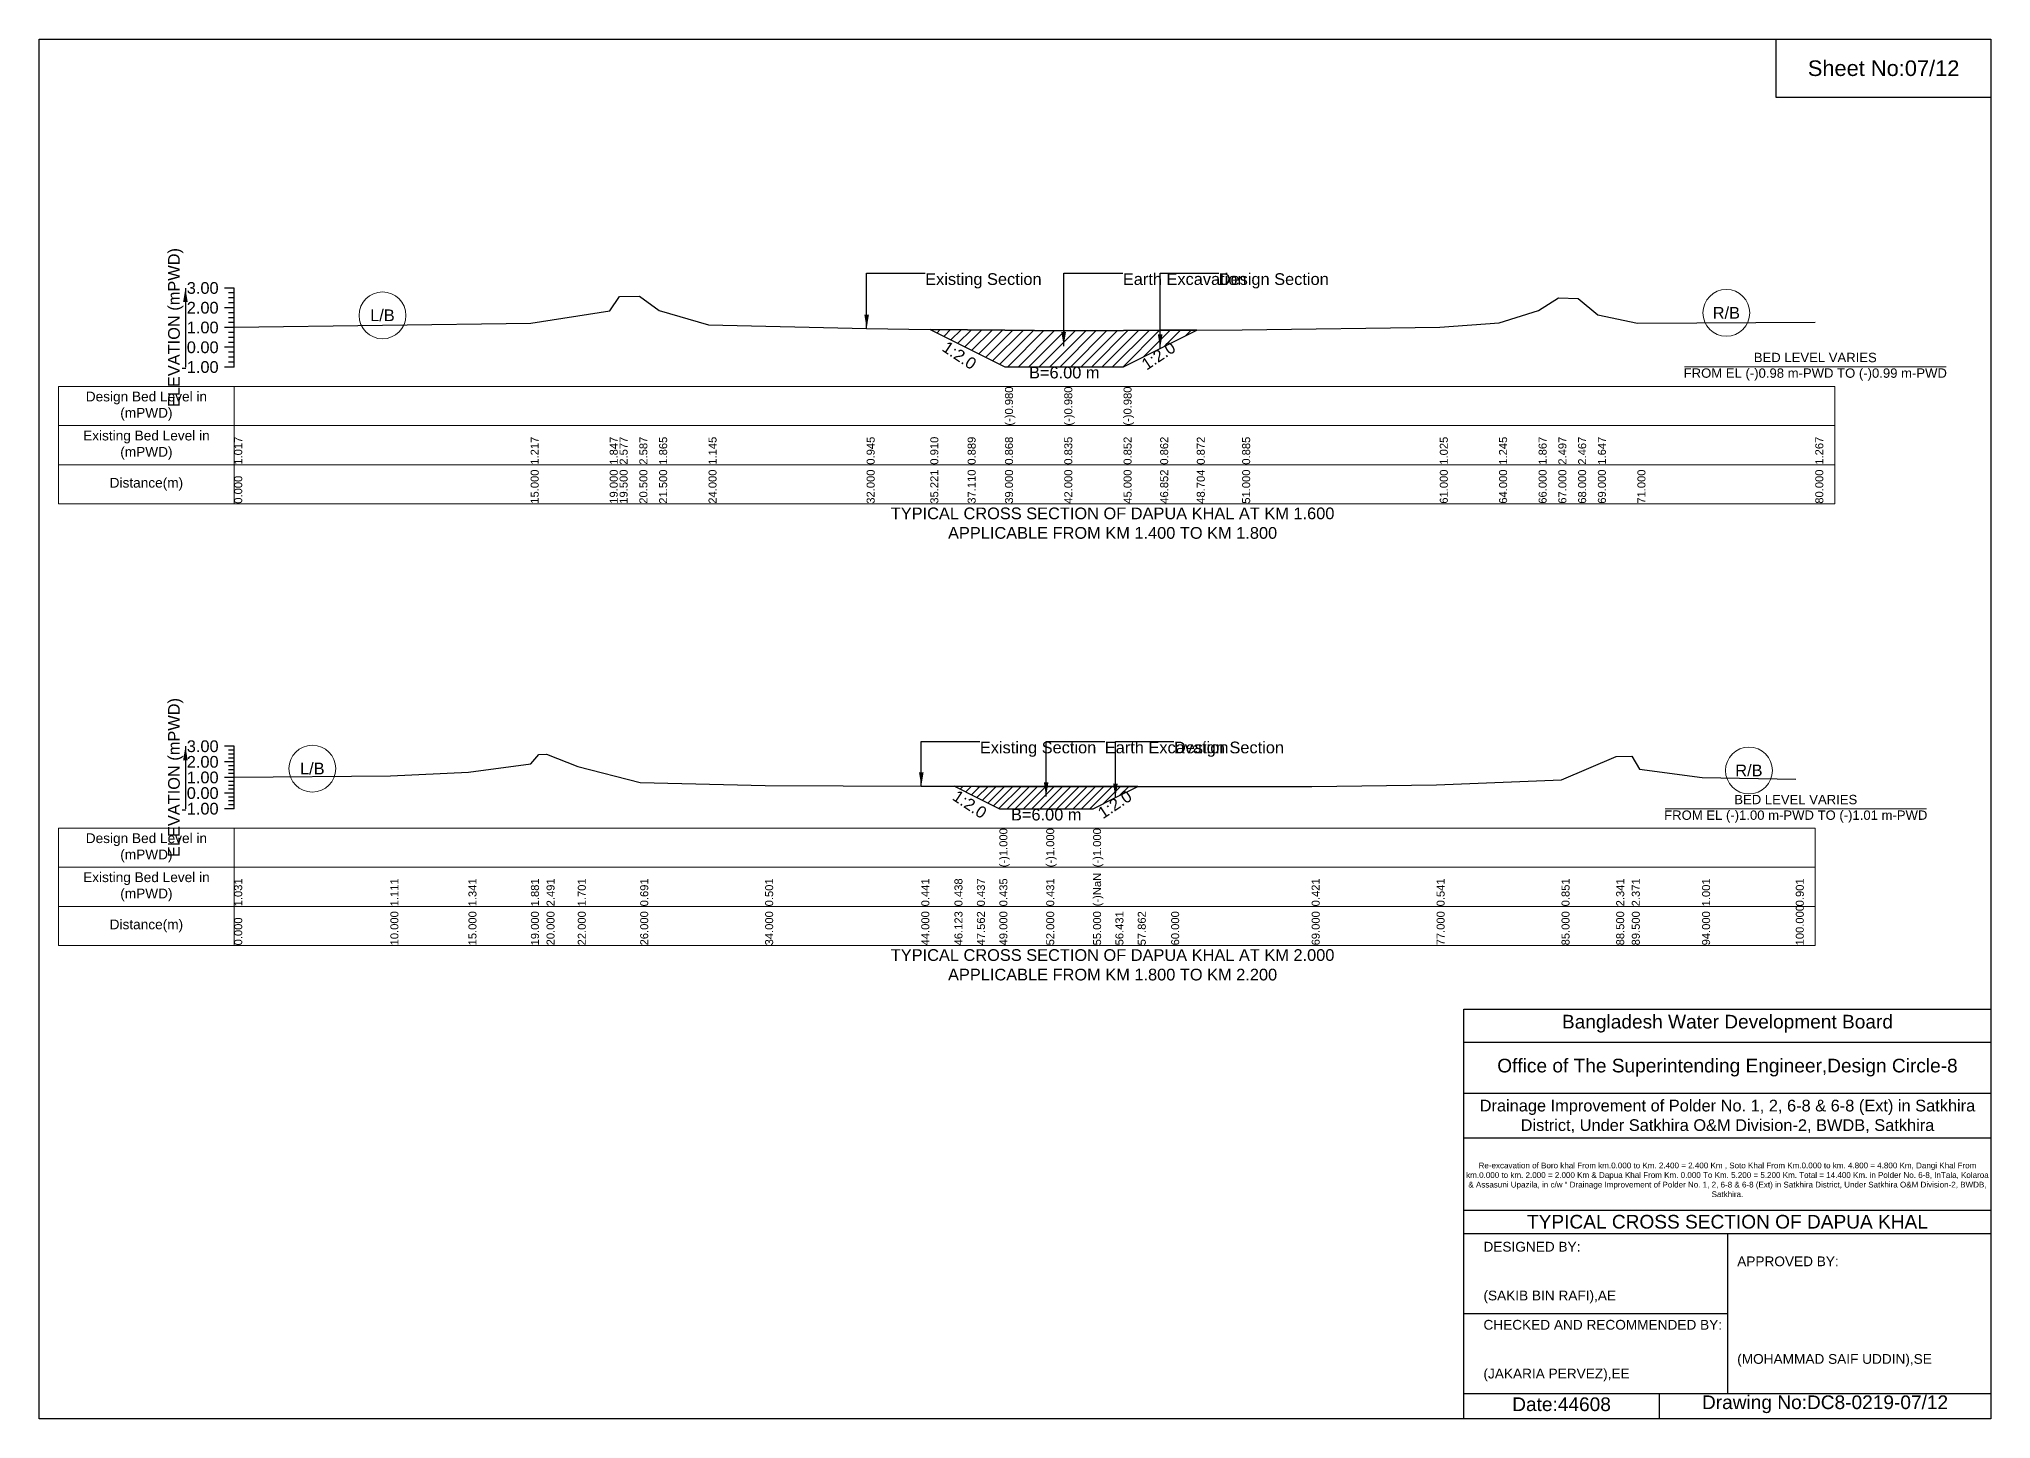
# Model space of a CAD drawing. Header units: inches. Extents: x 91000 to 218000, y -5656 to 30000.
# Drawn here: x 160000 to 168000, y 24344 to 30000 of the extents above; entities that cross this region are included whole.
import ezdxf

# ---------------------------------------------------------------- set-up
doc = ezdxf.new("R2010")
doc.units = ezdxf.units.IN
doc.header["$LTSCALE"] = 7
doc.header["$MEASUREMENT"] = 0
for name, color, linetype, lineweight in [('Cross section Data Border', 7, 'Continuous', 9), ('Cross Section Labels', 7, 'Continuous', 9), ('Existing_Bed_Level for Xsection', 7, 'Continuous', 25)]:
    doc.layers.add(name, color=color, linetype=linetype, lineweight=lineweight)
doc.styles.get("Standard").update_dxf_attribs({"font": 'arial.ttf'})
doc.dimstyles.get("Standard").update_dxf_attribs({"dimtxt": 0.18, "dimasz": 0.18, "dimexe": 0.18, "dimexo": 0.0625, "dimgap": 0.09, "dimtad": 0, "dimtih": 1, "dimtoh": 1, "dimdec": 4, "dimzin": 0, "dimdsep": 46, "dimtxsty": 'Standard', "dimcen": 0.09, "dimadec": 0, "dimazin": 0, "dimtfac": 1, "dimtdec": 4, "dimtofl": 0, "dimtmove": 0, "dimatfit": 3, "dimfxl": 1, "dimtolj": 1, "dimtzin": 0, "dimarcsym": 0})

msp = doc.modelspace()

# ---------------------------------------------------------------- hatches: boundary and pattern name
at = {"layer": 'Existing_Bed_Level for Xsection'}
h = msp.add_hatch(dxfattribs=at)
h.set_pattern_fill('ANSI31', color=256, scale=243, style=0)
h.paths.add_polyline_path([(163652.9, 28810), (163805.9, 28733.5), (163959, 28657), (164202, 28657), (164445, 28657), (164595, 28732), (164745.1, 28807), (164595, 28806.2), (164445, 28805.3), (164202, 28804), (163959, 28806.7), (163805.9, 28808.4)])
h = msp.add_hatch(dxfattribs=at)
h.set_pattern_fill('ANSI31', color=256, scale=192, style=0)
h.paths.add_polyline_path([(163751.9, 26937.1), (163843.9, 26891.1), (163936, 26845.1), (164128, 26845.1), (164320, 26845.1), (164411.6, 26890.8), (164503.2, 26936.6), (164411.6, 26936.6), (164320, 26936.6), (164128, 26936.6), (163936, 26936.9), (163843.9, 26937)])

# ---------------------------------------------------------------- linework, layer by layer
for points in [[(160000, 30000), (168000, 30000), (168000, 24344), (160000, 24344)], [(167120, 30000), (168000, 30000), (168000, 29760), (167120, 29760)]]:
    msp.add_lwpolyline(points, close=True)
for points in [[(165840, 24344), (165840, 26024), (168000, 26024)], [(165840, 25888), (168000, 25888)], [(165840, 25680), (168000, 25680)], [(165840, 25496), (168000, 25496)], [(165840, 25200), (168000, 25200)], [(165840, 25104), (168000, 25104)], [(166920, 25104), (166920, 24448)], [(165840, 24776), (166920, 24776)], [(165840, 24448), (168000, 24448)], [(166640, 24448), (166640, 24344)]]:
    msp.add_lwpolyline(points)
at = {"layer": 'Cross section Data Border'}
for points in [[(160080, 28575.4), (167360, 28575.4), (167360, 28095.4), (160080, 28095.4)], [(160080, 26765.1), (167280, 26765.1), (167280, 26285.1), (160080, 26285.1)]]:
    msp.add_lwpolyline(points, close=True, dxfattribs=at)
for points in [[(160800, 28575.4), (160800, 28095.4)], [(160080, 28415.4), (167360, 28415.4)], [(160080, 28255.4), (167360, 28255.4)], [(160800, 26765.1), (160800, 26285.1)], [(160080, 26605.1), (167280, 26605.1)], [(160080, 26445.1), (167280, 26445.1)]]:
    msp.add_lwpolyline(points, dxfattribs=at)
at = {"layer": 'Cross Section Labels'}
for points in [[(166744.2, 28657), (167815.8, 28657)], [(166664.2, 26845.1), (167735.8, 26845.1)]]:
    msp.add_lwpolyline(points, dxfattribs=at)
for centre in [(161407.5, 28867.3), (166915.5, 28877.5), (161120, 27009.6), (167008, 27001.9)]:
    msp.add_circle(centre, 96, dxfattribs=at)
at = {"layer": 'Existing_Bed_Level for Xsection'}
for points in [[(160800, 28979.4), (160760, 28979.4)], [(160800, 28655.4), (160800, 28736.4), (160800, 28817.4), (160800, 28898.4), (160800, 28979.4)], [(160800, 28898.4), (160760, 28898.4)], [(160800, 28959.1), (160776, 28959.1)], [(160800, 28938.9), (160776, 28938.9)], [(160800, 28918.6), (160776, 28918.6)], [(160800, 28818.7), (162015, 28834.9), (162339, 28886), (162379.5, 28945.1), (162460.5, 28945.9), (162541.5, 28887.4), (162744, 28829.1), (163392, 28812.9), (163652.9, 28810), (163805.9, 28808.4), (163959, 28806.7), (163959, 28806.7), (164202, 28804), (164202, 28804), (164445, 28805.3), (164445, 28805.3), (164595, 28806.2), (164745.1, 28807), (164931, 28808), (165741, 28819.4), (165984, 28837.2), (166146, 28887.6), (166227, 28938.6), (166308, 28936.2), (166389, 28869.8), (166551, 28834.9), (167280, 28839)], [(160800, 28817.4), (160760, 28817.4)], [(160800, 28878.1), (160776, 28878.1)], [(160800, 28857.9), (160776, 28857.9)], [(160800, 28837.6), (160776, 28837.6)], [(160800, 28736.4), (160760, 28736.4)], [(160800, 28797.1), (160776, 28797.1)], [(160800, 28776.9), (160776, 28776.9)], [(160800, 28756.6), (160776, 28756.6)], [(160800, 28655.4), (160760, 28655.4)], [(160800, 28716.1), (160776, 28716.1)], [(160800, 28695.9), (160776, 28695.9)], [(160800, 28675.6), (160776, 28675.6)], [(160800, 27101.1), (160760, 27101.1)], [(160800, 27085.1), (160776, 27085.1)], [(160800, 27069.1), (160776, 27069.1)], [(160800, 27053.1), (160776, 27053.1)], [(160800, 26845.1), (160800, 26909.1), (160800, 26973.1), (160800, 27037.1), (160800, 27101.1)], [(160800, 26975), (161440, 26980.2), (161760, 26994.9), (162016, 27029.4), (162048, 27067.2), (162080, 27068.5), (162208, 27017.9), (162464, 26953.3), (162976, 26941.1), (163616, 26937.3), (163751.9, 26937.1), (163843.9, 26937), (163936, 26936.9), (163936, 26936.9), (164128, 26936.6), (164128, 26936.6), (164320, 26936.6), (164320, 26936.6), (164411.6, 26936.6), (164503.2, 26936.6), (164640, 26936.6), (165216, 26936), (165728, 26943.7), (166240, 26963.5), (166464, 27058.9), (166528, 27060.8), (166560, 27007.7), (166816, 26973.1), (167200, 26966.7)], [(160800, 27037.1), (160760, 27037.1)], [(160800, 26973.1), (160760, 26973.1)], [(160800, 27021.1), (160776, 27021.1)], [(160800, 27005.1), (160776, 27005.1)], [(160800, 26989.1), (160776, 26989.1)], [(160800, 26909.1), (160760, 26909.1)], [(160800, 26957.1), (160776, 26957.1)], [(160800, 26941.1), (160776, 26941.1)], [(160800, 26925.1), (160776, 26925.1)], [(160800, 26893.1), (160776, 26893.1)], [(160800, 26845.1), (160760, 26845.1)], [(160800, 26877.1), (160776, 26877.1)], [(160800, 26861.1), (160776, 26861.1)]]:
    msp.add_lwpolyline(points, dxfattribs=at)
for points in [[(163652.9, 28810), (163805.9, 28733.5), (163959, 28657), (163959, 28657), (164202, 28657), (164202, 28657), (164445, 28657), (164445, 28657), (164595, 28732), (164745.1, 28807), (164595, 28806.2), (164445, 28805.3), (164445, 28805.3), (164202, 28804), (164202, 28804), (163959, 28806.7), (163959, 28806.7), (163805.9, 28808.4)], [(163751.9, 26937.1), (163843.9, 26891.1), (163936, 26845.1), (163936, 26845.1), (164128, 26845.1), (164128, 26845.1), (164320, 26845.1), (164320, 26845.1), (164411.6, 26890.8), (164503.2, 26936.6), (164503.2, 26936.6), (164503.2, 26936.6), (164411.6, 26936.6), (164320, 26936.6), (164320, 26936.6), (164128, 26936.6), (164128, 26936.6), (163936, 26936.9), (163936, 26936.9), (163843.9, 26937)]]:
    msp.add_lwpolyline(points, close=True, dxfattribs=at)

# ---------------------------------------------------------------- texts
at = {"attachment_point": 5}
for s, insert, char_height in [('Sheet No:07/12', (167560, 29880), 64), ('Bangladesh Water Development Board', (166920, 25964), 56), ('Office of The Superintending Engineer,Design Circle-8', (166920, 25784), 56)]:
    msp.add_mtext(s, dxfattribs=dict(at, insert=insert, char_height=char_height))
for s, insert, char_height, width, attachment_point in [('Drainage Improvement of Polder No. 1, 2, 6-8 & 6-8 (Ext) in Satkhira District, Under Satkhira O&M Division-2, BWDB, Satkhira', (166920, 25584), 48, 2240, 5), ('Re-excavation of Boro khal From km.0.000 to Km. 2.400 = 2.400 Km , Soto Khal From Km.0.000 to km. 4.800 = 4.800 Km, Dangi Khal From km.0.000 to km. 2.000 = 2.000 Km & Dapua Khal From Km. 0.000 To Km. 5.200 = 5.200 Km. Total = 14.400 Km. in Polder No. 6-8, InTala, Kolaroa & Assasuni Upazila, in c/w “ Drainage Improvement of Polder No. 1, 2, 6-8 & 6-8 (Ext) in Satkhira District, Under Satkhira O&M Division-2, BWDB, Satkhira.', (166920, 25324), 23.565, 2160, 5), ('TYPICAL CROSS SECTION OF DAPUA KHAL', (166920, 25152), 56, 2240, 5), ('DESIGNED BY:^J^J^J(SAKIB BIN RAFI),AE', (165920, 24944), 40, 1120, 4), ('APPROVED BY:^J^J^J^J^J^J(MOHAMMAD SAIF UDDIN),SE', (166960, 24784), 40, 1120, 4), ('CHECKED AND RECOMMENDED BY:^J^J^J(JAKARIA PERVEZ),EE', (165920, 24624), 40, 1120, 4), ('Date:44608', (166240, 24404), 56, 1120, 5), ('Drawing No:DC8-0219-07/12', (167320, 24404), 56, 1760, 5)]:
    msp.add_mtext(s, dxfattribs=dict(insert=insert, char_height=char_height, width=width, attachment_point=attachment_point))
at = {"layer": 'Cross section Data Border', "char_height": 40, "width": 640, "attachment_point": 5}
for s, insert in [('Design Bed Level in (mPWD)', (160440, 28495.4)), ('Existing Bed Level in (mPWD)', (160440, 28335.4)), ('Distance(m)', (160440, 28175.4)), ('Design Bed Level in (mPWD)', (160440, 26685.1)), ('Existing Bed Level in (mPWD)', (160440, 26525.1)), ('Distance(m)', (160440, 26365.1))]:
    msp.add_mtext(s, dxfattribs=dict(at, insert=insert))
at = {"layer": 'Cross Section Labels'}
for s, insert, char_height, attachment_point in [('Existing Section', (163632, 29040.1), 48, 1), ('Earth Excavation', (164442, 29040.1), 48, 1), ('Design Section', (164835, 29040.1), 48, 1), ('L/B', (161407.5, 28867.3), 48, 5), ('R/B', (166915.5, 28877.5), 48, 5), ('B=6.00 m', (164202, 28657), 48, 2), ('BED LEVEL VARIES ^JFROM EL (-)0.98 m-PWD TO (-)0.99 m-PWD', (167280, 28657), 38.4, 5), ('TYPICAL CROSS SECTION OF DAPUA KHAL AT KM 1.600^JAPPLICABLE FROM KM 1.400 TO KM 1.800', (164400, 28015.4), 48, 5), ('Existing Section', (163856, 27120.3), 48, 1), ('Earth Excavation', (164368, 27120.3), 48, 1), ('Design Section', (164651.6, 27120.3), 48, 1), ('L/B', (161120, 27009.6), 48, 5), ('R/B', (167008, 27001.9), 48, 5), ('BED LEVEL VARIES ^JFROM EL (-)1.00 m-PWD TO (-)1.01 m-PWD', (167200, 26845.1), 38.4, 5), ('B=6.00 m', (164128, 26845.1), 48, 2), ('TYPICAL CROSS SECTION OF DAPUA KHAL AT KM 2.000^JAPPLICABLE FROM KM 1.800 TO KM 2.200', (164400, 26205.1), 48, 5)]:
    msp.add_mtext(s, dxfattribs=dict(at, insert=insert, char_height=char_height, attachment_point=attachment_point))
at = {"layer": 'Cross Section Labels', "char_height": 48, "attachment_point": 2}
for insert, rotation in [((163785.7, 28723.4), 326.30993), ((164574.8, 28721.9), 33.69007), ((163827.9, 26883.1), 326.30993), ((164395.6, 26882.8), 33.69007)]:
    msp.add_mtext('1:2.0', dxfattribs=dict(at, insert=insert, rotation=rotation))
at = {"layer": 'Existing_Bed_Level for Xsection', "rotation": 90}
for s, insert, char_height, attachment_point in [('ELEVATION (mPWD)', (160560, 28817.4), 48, 5), ('(-)0.980', (163959, 28415.4), 32.8, 1), ('(-)0.980', (164202, 28415.4), 32.8, 1), ('(-)0.980', (164445, 28415.4), 32.8, 1), ('1.017', (160800, 28255.4), 32.8, 1), ('1.217', (162015, 28255.4), 32.8, 1), ('1.847', (162339, 28255.4), 32.8, 1), ('2.577', (162379.5, 28255.4), 32.8, 1), ('2.587', (162460.5, 28255.4), 32.8, 1), ('1.865', (162541.5, 28255.4), 32.8, 1), ('1.145', (162744, 28255.4), 32.8, 1), ('0.945', (163392, 28255.4), 32.8, 1), ('0.910', (163652.9, 28255.4), 32.8, 1), ('0.889', (163805.9, 28255.4), 32.8, 1), ('0.868', (163959, 28255.4), 32.8, 1), ('0.835', (164202, 28255.4), 32.8, 1), ('0.852', (164445, 28255.4), 32.8, 1), ('0.862', (164595, 28255.4), 32.8, 1), ('0.872', (164745.1, 28255.4), 32.8, 1), ('0.885', (164931, 28255.4), 32.8, 1), ('1.025', (165741, 28255.4), 32.8, 1), ('1.245', (165984, 28255.4), 32.8, 1), ('1.867', (166146, 28255.4), 32.8, 1), ('2.497', (166227, 28255.4), 32.8, 1), ('2.467', (166308, 28255.4), 32.8, 1), ('1.647', (166389, 28255.4), 32.8, 1), ('1.267', (167280, 28255.4), 32.8, 1), ('0.000', (160800, 28095.4), 32.8, 1), ('15.000', (162015, 28095.4), 32.8, 1), ('19.000', (162339, 28095.4), 32.8, 1), ('19.500', (162379.5, 28095.4), 32.8, 1), ('20.500', (162460.5, 28095.4), 32.8, 1), ('21.500', (162541.5, 28095.4), 32.8, 1), ('24.000', (162744, 28095.4), 32.8, 1), ('32.000', (163392, 28095.4), 32.8, 1), ('35.221', (163652.9, 28095.4), 32.8, 1), ('37.110', (163805.9, 28095.4), 32.8, 1), ('39.000', (163959, 28095.4), 32.8, 1), ('42.000', (164202, 28095.4), 32.8, 1), ('45.000', (164445, 28095.4), 32.8, 1), ('46.852', (164595, 28095.4), 32.8, 1), ('48.704', (164745.1, 28095.4), 32.8, 1), ('51.000', (164931, 28095.4), 32.8, 1), ('61.000', (165741, 28095.4), 32.8, 1), ('64.000', (165984, 28095.4), 32.8, 1), ('66.000', (166146, 28095.4), 32.8, 1), ('67.000', (166227, 28095.4), 32.8, 1), ('68.000', (166308, 28095.4), 32.8, 1), ('69.000', (166389, 28095.4), 32.8, 1), ('71.000', (166551, 28095.4), 32.8, 1), ('80.000', (167280, 28095.4), 32.8, 1), ('ELEVATION (mPWD)', (160560, 26973.1), 48, 5), ('(-)1.000', (163936, 26605.1), 32.8, 1), ('(-)1.000', (164128, 26605.1), 32.8, 1), ('(-)1.000', (164320, 26605.1), 32.8, 1), ('(-)NaN', (164320, 26445.1), 32.8, 1), ('1.031', (160800, 26445.1), 32.8, 1), ('1.111', (161440, 26445.1), 32.8, 1), ('1.341', (161760, 26445.1), 32.8, 1), ('1.881', (162016, 26445.1), 32.8, 1), ('2.491', (162080, 26445.1), 32.8, 1), ('1.701', (162208, 26445.1), 32.8, 1), ('0.691', (162464, 26445.1), 32.8, 1), ('0.501', (162976, 26445.1), 32.8, 1), ('0.441', (163616, 26445.1), 32.8, 1), ('0.438', (163751.9, 26445.1), 32.8, 1), ('0.437', (163843.9, 26445.1), 32.8, 1), ('0.435', (163936, 26445.1), 32.8, 1), ('0.431', (164128, 26445.1), 32.8, 1), ('0.421', (165216, 26445.1), 32.8, 1), ('0.541', (165728, 26445.1), 32.8, 1), ('0.851', (166240, 26445.1), 32.8, 1), ('2.341', (166464, 26445.1), 32.8, 1), ('2.371', (166528, 26445.1), 32.8, 1), ('1.001', (166816, 26445.1), 32.8, 1), ('0.901', (167200, 26445.1), 32.8, 1), ('10.000', (161440, 26285.1), 32.8, 1), ('15.000', (161760, 26285.1), 32.8, 1), ('19.000', (162016, 26285.1), 32.8, 1), ('20.000', (162080, 26285.1), 32.8, 1), ('22.000', (162208, 26285.1), 32.8, 1), ('26.000', (162464, 26285.1), 32.8, 1), ('34.000', (162976, 26285.1), 32.8, 1), ('44.000', (163616, 26285.1), 32.8, 1), ('46.123', (163751.9, 26285.1), 32.8, 1), ('47.562', (163843.9, 26285.1), 32.8, 1), ('49.000', (163936, 26285.1), 32.8, 1), ('52.000', (164128, 26285.1), 32.8, 1), ('55.000', (164320, 26285.1), 32.8, 1), ('56.431', (164411.6, 26285.1), 32.8, 1), ('57.862', (164503.2, 26285.1), 32.8, 1), ('60.000', (164640, 26285.1), 32.8, 1), ('69.000', (165216, 26285.1), 32.8, 1), ('77.000', (165728, 26285.1), 32.8, 1), ('85.000', (166240, 26285.1), 32.8, 1), ('88.500', (166464, 26285.1), 32.8, 1), ('89.500', (166528, 26285.1), 32.8, 1), ('94.000', (166816, 26285.1), 32.8, 1), ('100.000', (167200, 26285.1), 32.8, 1), ('0.000', (160800, 26285.1), 32.8, 1)]:
    msp.add_mtext(s, dxfattribs=dict(at, insert=insert, char_height=char_height, attachment_point=attachment_point))
at = {"layer": 'Existing_Bed_Level for Xsection', "char_height": 48, "attachment_point": 6}
for s, insert in [('3.00', (160736, 28979.4)), ('2.00', (160736, 28898.4)), ('1.00', (160736, 28817.4)), ('0.00', (160736, 28736.4)), ('-1.00', (160736, 28655.4)), ('3.00', (160736, 27101.1)), ('2.00', (160736, 27037.1)), ('1.00', (160736, 26973.1)), ('0.00', (160736, 26909.1)), ('-1.00', (160736, 26845.1))]:
    msp.add_mtext(s, dxfattribs=dict(at, insert=insert))

# ---------------------------------------------------------------- leaders
at = {"layer": 'Cross Section Labels', "annotation_type": 0, "has_hookline": 1, "hookline_direction": 0}
for points, text_width in [([(163392, 28812.9), (163392, 29040.1), (163631.9, 29040.1)], 467.2), ([(164199.5, 28741.1), (164199.5, 29040.1), (164441.9, 29040.1)], 497), ([(164595, 28732), (164595, 29040.1), (164834.9, 29040.1)], 441.2), ([(163616, 26937.3), (163616, 27120.3), (163855.9, 27120.3)], 467.2), ([(164127.6, 26895.8), (164127.6, 27120.3), (164367.9, 27120.3)], 497), ([(164411.6, 26890.8), (164411.6, 27120.3), (164651.5, 27120.3)], 441.2)]:
    msp.add_leader(points, dimstyle='Standard', override={"dimasz": 57.6}, dxfattribs=dict(at, text_width=text_width))
at = {"layer": 'Existing_Bed_Level for Xsection'}
for points in [[(160600, 28979.4), (160600, 28655.4)], [(160600, 27101.1), (160600, 26845.1)]]:
    msp.add_leader(points, dimstyle='Standard', override={"dimasz": 57.6}, dxfattribs=at)

doc.saveas('drawing.dxf')
